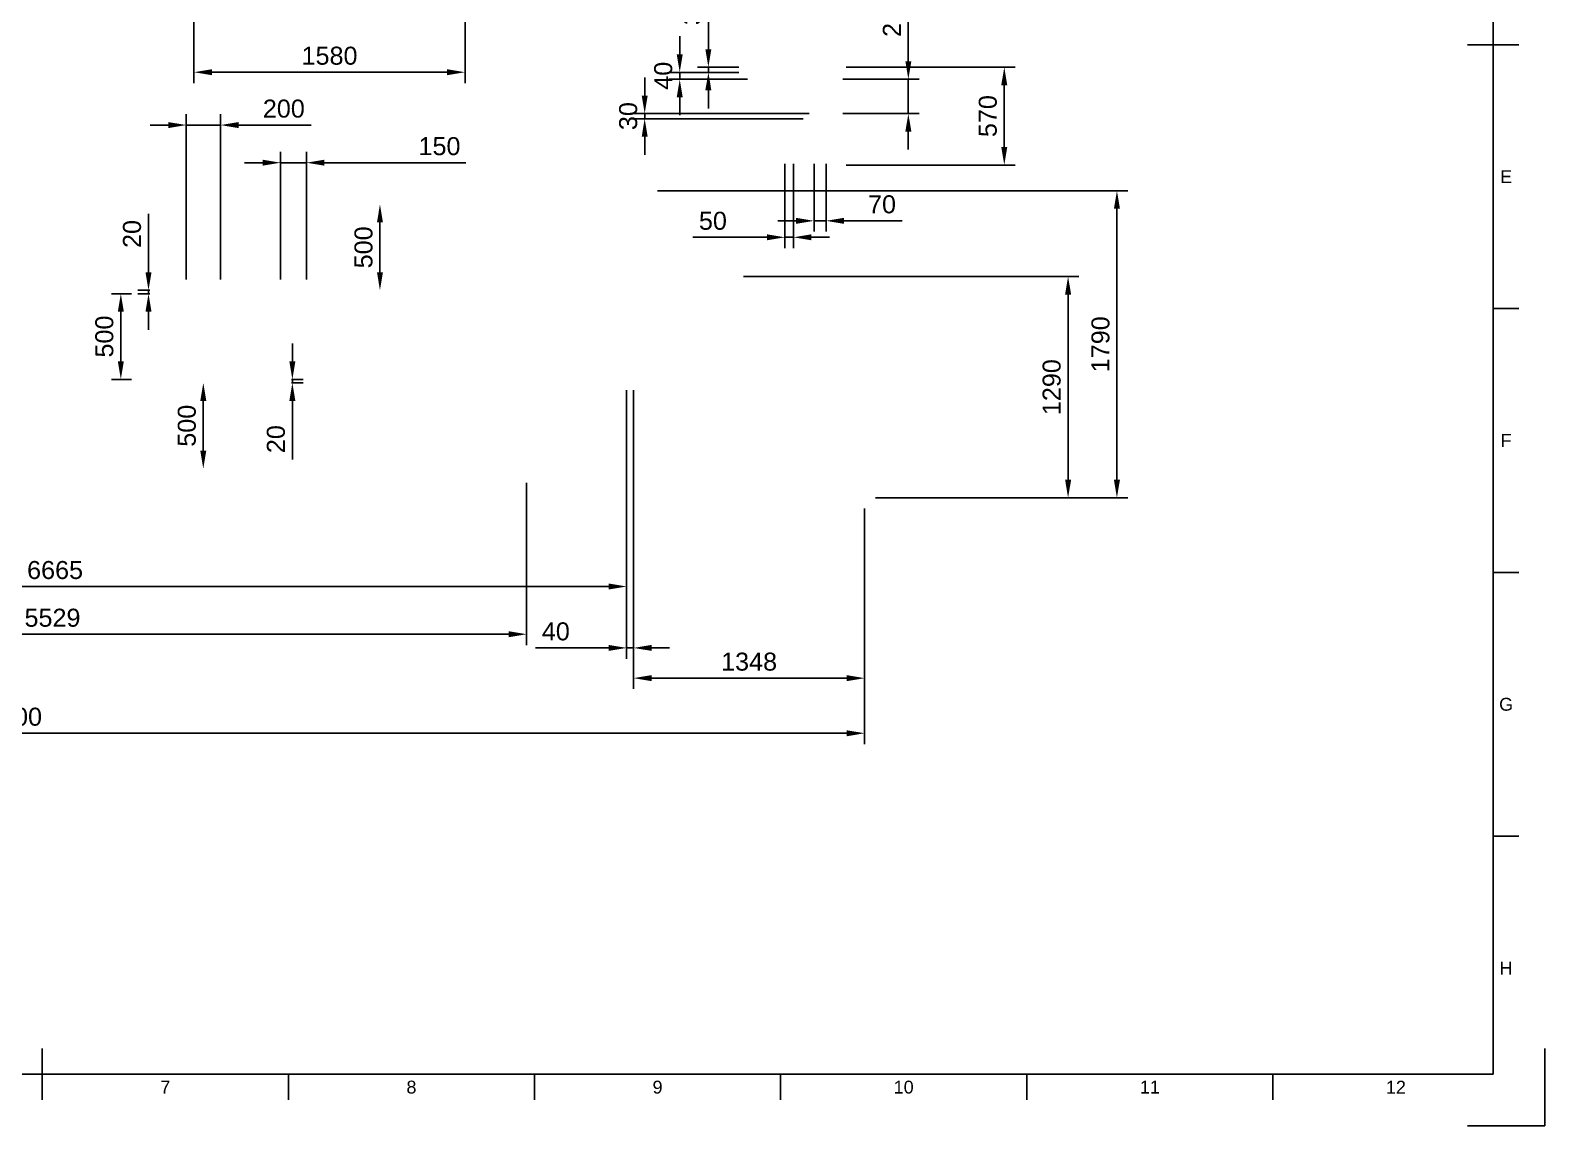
# Paper-space layout '시트1' of a CAD drawing. Header units: millimetres. Extents: x 0 to 594, y 0 to 420.
# Drawn here: x 299.7 to 594, y 0 to 212.8 of the extents above; entities that cross this region are included whole.
import ezdxf
from ezdxf.enums import TextEntityAlignment as Align

# ---------------------------------------------------------------- set-up
doc = ezdxf.new("R2010")
doc.units = ezdxf.units.MM
doc.header["$LTSCALE"] = 0.75
doc.layers.add('BORDER', color=7, linetype='Continuous', lineweight=25)
doc.layers.add('FD_Dimensions', color=7, linetype='Continuous', lineweight=25)
doc.styles.add('FusionTitle', font='arial.ttf')
doc.styles.get("Standard").update_dxf_attribs({"font": 'arial.ttf'})
doc.dimstyles.new('Dim-ISO-25', dxfattribs={"dimtxt": 3.5, "dimasz": 3.5, "dimexe": 2.1, "dimexo": 2.1, "dimgap": 1.4, "dimtad": 1, "dimzin": 12, "dimdsep": 46, "dimtxsty": 'Standard', "dimcen": 0, "dimazin": 3, "dimtp": 0.1, "dimtm": 0.1, "dimtfac": 0.714286, "dimtmove": 0, "dimatfit": 3, "dimfxl": 1, "dimtzin": 12, "dimarcsym": 0})

# ---------------------------------------------------------------- blocks, each defined once
blk = doc.blocks.new('ISO_A2_SHEET')
at = {"layer": 'BORDER'}
for p, q in [((584, 410), (584, 10)), ((579, 210), (589, 210)), ((584, 158.75), (589, 158.75)), ((584, 107.5), (589, 107.5)), ((584, 56.25), (589, 56.25)), ((302, 15), (302, 5)), ((20, 10), (584, 10)), ((349.8333, 10), (349.8333, 5)), ((397.6666, 10), (397.6666, 5)), ((445.4999, 10), (445.4999, 5)), ((493.3332, 10), (493.3332, 5)), ((541.1665, 10), (541.1665, 5))]:
    blk.add_line(p, q, dxfattribs=at)
at = {"layer": 'Defpoints'}
for p in [(594, 15), (579, 0)]:
    blk.add_line(p, (594, 0), dxfattribs=at)
at = {"layer": 'BORDER', "style": 'FusionTitle'}
for s, p in [('E', (586.5, 184.375)), ('F', (586.5, 133.125)), ('G', (586.5, 81.875)), ('H', (586.5, 30.625)), ('7', (325.91665, 7.5)), ('8', (373.74995, 7.5)), ('9', (421.58325, 7.5)), ('10', (469.41655, 7.5)), ('11', (517.24985, 7.5)), ('12', (565.08315, 7.5))]:
    blk.add_text(s, height=2.5, dxfattribs=at).set_placement(p, align=Align.MIDDLE)
blk = doc.blocks.new('*D68')
at = {"layer": 'Defpoints', "color": 0, "transparency": 16777216}
for p in [(128.49, 121.99), (461.83, 121.99), (461.83, 76.25)]:
    blk.add_point(p, dxfattribs=at)
at = {"layer": 'FD_Dimensions', "color": 0, "lineweight": -2, "transparency": 16777216}
for p, q in [((128.49, 119.89), (128.49, 74.15)), ((461.83, 119.89), (461.83, 74.15)), ((131.99, 76.25), (458.33, 76.25))]:
    blk.add_line(p, q, dxfattribs=at)
at = {"layer": 'FD_Dimensions', "color": 0, "transparency": 16777216}
for points in [[(131.99, 76.83), (131.99, 75.66), (128.49, 76.25)], [(458.33, 76.83), (458.33, 75.66), (461.83, 76.25)]]:
    blk.add_solid(points, dxfattribs=at)
at = {"layer": 'FD_Dimensions', "color": 0, "transparency": 16777216, "insert": (295.16, 79.44), "char_height": 3.5, "attachment_point": 5}
blk.add_mtext('10000', dxfattribs=at)
blk = doc.blocks.new('*D304')
at = {"layer": 'Defpoints', "color": 0, "transparency": 16777216}
for p in [(419.49, 181.65), (461.83, 121.99), (510.86, 121.99)]:
    blk.add_point(p, dxfattribs=at)
at = {"layer": 'FD_Dimensions', "color": 0, "lineweight": -2, "transparency": 16777216}
for p, q in [((421.59, 181.65), (512.96, 181.65)), ((510.86, 178.15), (510.86, 125.49)), ((463.93, 121.99), (512.96, 121.99))]:
    blk.add_line(p, q, dxfattribs=at)
at = {"layer": 'FD_Dimensions', "color": 0, "transparency": 16777216}
for points in [[(510.28, 178.15), (511.45, 178.15), (510.86, 181.65)], [(510.28, 125.49), (511.45, 125.49), (510.86, 121.99)]]:
    blk.add_solid(points, dxfattribs=at)
at = {"layer": 'FD_Dimensions', "color": 0, "transparency": 16777216, "insert": (507.68, 151.82), "char_height": 3.5, "attachment_point": 5, "rotation": 90}
blk.add_mtext('1790', dxfattribs=at)
blk = doc.blocks.new('*D310')
at = {"layer": 'Defpoints', "color": 0, "transparency": 16777216}
for p in [(436.16, 164.99), (461.83, 121.99), (501.37, 121.99)]:
    blk.add_point(p, dxfattribs=at)
at = {"layer": 'FD_Dimensions', "color": 0, "lineweight": -2, "transparency": 16777216}
for p, q in [((438.26, 164.99), (503.47, 164.99)), ((501.37, 161.49), (501.37, 125.49)), ((463.93, 121.99), (503.47, 121.99))]:
    blk.add_line(p, q, dxfattribs=at)
at = {"layer": 'FD_Dimensions', "color": 0, "transparency": 16777216}
for points in [[(500.79, 161.49), (501.96, 161.49), (501.37, 164.99)], [(500.79, 125.49), (501.96, 125.49), (501.37, 121.99)]]:
    blk.add_solid(points, dxfattribs=at)
at = {"layer": 'FD_Dimensions', "color": 0, "transparency": 16777216, "insert": (498.19, 143.49), "char_height": 3.5, "attachment_point": 5, "rotation": 90}
blk.add_mtext('1290', dxfattribs=at)
blk = doc.blocks.new('*D312')
at = {"layer": 'Defpoints', "color": 0, "transparency": 16777216}
for p in [(416.91, 144.99), (461.83, 121.99), (461.83, 86.95)]:
    blk.add_point(p, dxfattribs=at)
at = {"layer": 'FD_Dimensions', "color": 0, "lineweight": -2, "transparency": 16777216}
for p, q in [((416.91, 142.89), (416.91, 84.85)), ((461.83, 119.89), (461.83, 84.85)), ((420.41, 86.95), (458.33, 86.95))]:
    blk.add_line(p, q, dxfattribs=at)
at = {"layer": 'FD_Dimensions', "color": 0, "transparency": 16777216}
for points in [[(420.41, 87.54), (420.41, 86.37), (416.91, 86.95)], [(458.33, 87.54), (458.33, 86.37), (461.83, 86.95)]]:
    blk.add_solid(points, dxfattribs=at)
at = {"layer": 'FD_Dimensions', "color": 0, "transparency": 16777216, "insert": (439.37, 90.14), "char_height": 3.5, "attachment_point": 5}
blk.add_mtext('1348', dxfattribs=at)
blk = doc.blocks.new('*D313')
at = {"layer": 'Defpoints', "color": 0, "transparency": 16777216}
for p in [(415.57, 144.99), (416.91, 144.99), (416.91, 92.83)]:
    blk.add_point(p, dxfattribs=at)
at = {"layer": 'FD_Dimensions', "color": 0, "lineweight": -2, "transparency": 16777216}
for p, q in [((415.57, 142.89), (415.57, 90.73)), ((416.91, 142.89), (416.91, 90.73)), ((412.07, 92.83), (397.84, 92.83)), ((416.91, 92.83), (415.57, 92.83)), ((420.41, 92.83), (423.91, 92.83))]:
    blk.add_line(p, q, dxfattribs=at)
at = {"layer": 'FD_Dimensions', "color": 0, "transparency": 16777216}
for points in [[(412.07, 93.41), (412.07, 92.25), (415.57, 92.83)], [(420.41, 93.41), (420.41, 92.25), (416.91, 92.83)]]:
    blk.add_solid(points, dxfattribs=at)
at = {"layer": 'FD_Dimensions', "color": 0, "transparency": 16777216, "insert": (401.81, 96.02), "char_height": 3.5, "attachment_point": 5}
blk.add_mtext('40', dxfattribs=at)
blk = doc.blocks.new('*D314')
at = {"layer": 'Defpoints', "color": 0, "transparency": 16777216}
for p in [(193.41, 144.99), (415.57, 144.99), (415.57, 104.76)]:
    blk.add_point(p, dxfattribs=at)
at = {"layer": 'FD_Dimensions', "color": 0, "lineweight": -2, "transparency": 16777216}
for p, q in [((193.41, 142.89), (193.41, 102.66)), ((415.57, 142.89), (415.57, 102.66)), ((196.91, 104.76), (412.07, 104.76))]:
    blk.add_line(p, q, dxfattribs=at)
at = {"layer": 'FD_Dimensions', "color": 0, "transparency": 16777216}
for points in [[(196.91, 105.34), (196.91, 104.17), (193.41, 104.76)], [(412.07, 105.34), (412.07, 104.17), (415.57, 104.76)]]:
    blk.add_solid(points, dxfattribs=at)
at = {"layer": 'FD_Dimensions', "color": 0, "transparency": 16777216, "insert": (304.49, 107.94), "char_height": 3.5, "attachment_point": 5}
blk.add_mtext('6665', dxfattribs=at)
blk = doc.blocks.new('*D320')
at = {"layer": 'Defpoints', "color": 0, "transparency": 16777216}
for p in [(211.85, 126.99), (396.14, 126.99), (396.14, 95.49)]:
    blk.add_point(p, dxfattribs=at)
at = {"layer": 'FD_Dimensions', "color": 0, "lineweight": -2, "transparency": 16777216}
for p, q in [((211.85, 124.89), (211.85, 93.39)), ((396.14, 124.89), (396.14, 93.39)), ((215.35, 95.49), (392.64, 95.49))]:
    blk.add_line(p, q, dxfattribs=at)
at = {"layer": 'FD_Dimensions', "color": 0, "transparency": 16777216}
for points in [[(215.35, 96.07), (215.35, 94.9), (211.85, 95.49)], [(392.64, 96.07), (392.64, 94.9), (396.14, 95.49)]]:
    blk.add_solid(points, dxfattribs=at)
at = {"layer": 'FD_Dimensions', "color": 0, "transparency": 16777216, "insert": (303.99, 98.67), "char_height": 3.5, "attachment_point": 5}
blk.add_mtext('5529', dxfattribs=at)
blk = doc.blocks.new('*D333')
at = {"layer": 'Defpoints', "color": 0, "transparency": 16777216}
for p in [(431.46, 205.65), (439.49, 205.65), (439.49, 204.65)]:
    blk.add_point(p, dxfattribs=at)
at = {"layer": 'FD_Dimensions', "color": 0, "lineweight": -2, "transparency": 16777216}
for p, q in [((431.46, 209.15), (431.46, 220.45)), ((437.39, 205.65), (429.36, 205.65)), ((437.39, 204.65), (429.36, 204.65)), ((431.46, 204.65), (431.46, 205.65)), ((431.46, 201.15), (431.46, 197.65))]:
    blk.add_line(p, q, dxfattribs=at)
at = {"layer": 'FD_Dimensions', "color": 0, "transparency": 16777216}
for points in [[(430.87, 209.15), (432.04, 209.15), (431.46, 205.65)], [(430.87, 201.15), (432.04, 201.15), (431.46, 204.65)]]:
    blk.add_solid(points, dxfattribs=at)
at = {"layer": 'FD_Dimensions', "color": 0, "transparency": 16777216, "insert": (428.27, 216.55), "char_height": 3.5, "attachment_point": 5, "rotation": 90}
blk.add_mtext('30', dxfattribs=at)
blk = doc.blocks.new('*D334')
at = {"layer": 'Defpoints', "color": 0, "transparency": 16777216}
for p in [(455.49, 203.32), (470.32, 203.32), (455.49, 196.65)]:
    blk.add_point(p, dxfattribs=at)
at = {"layer": 'FD_Dimensions', "color": 0, "lineweight": -2, "transparency": 16777216}
for p, q in [((470.32, 206.82), (470.32, 220.9)), ((457.59, 203.32), (472.42, 203.32)), ((470.32, 196.65), (470.32, 203.32)), ((457.59, 196.65), (472.42, 196.65)), ((470.32, 193.15), (470.32, 189.65))]:
    blk.add_line(p, q, dxfattribs=at)
at = {"layer": 'FD_Dimensions', "color": 0, "transparency": 16777216}
for points in [[(469.74, 206.82), (470.91, 206.82), (470.32, 203.32)], [(469.74, 193.15), (470.91, 193.15), (470.32, 196.65)]]:
    blk.add_solid(points, dxfattribs=at)
at = {"layer": 'FD_Dimensions', "color": 0, "transparency": 16777216, "insert": (467.14, 215.61), "char_height": 3.5, "attachment_point": 5, "rotation": 90}
blk.add_mtext('200', dxfattribs=at)
blk = doc.blocks.new('*D335')
at = {"layer": 'Defpoints', "color": 0, "transparency": 16777216}
for p in [(451.99, 188.99), (454.33, 188.99), (454.33, 175.8)]:
    blk.add_point(p, dxfattribs=at)
at = {"layer": 'FD_Dimensions', "color": 0, "lineweight": -2, "transparency": 16777216}
for p, q in [((451.99, 186.89), (451.99, 173.7)), ((454.33, 186.89), (454.33, 173.7)), ((448.49, 175.8), (444.99, 175.8)), ((451.99, 175.8), (454.33, 175.8)), ((457.83, 175.8), (469.1, 175.8))]:
    blk.add_line(p, q, dxfattribs=at)
at = {"layer": 'FD_Dimensions', "color": 0, "transparency": 16777216}
for points in [[(448.49, 176.39), (448.49, 175.22), (451.99, 175.8)], [(457.83, 176.39), (457.83, 175.22), (454.33, 175.8)]]:
    blk.add_solid(points, dxfattribs=at)
at = {"layer": 'FD_Dimensions', "color": 0, "transparency": 16777216, "insert": (465.21, 178.99), "char_height": 3.5, "attachment_point": 5}
blk.add_mtext('70', dxfattribs=at)
blk = doc.blocks.new('*D336')
at = {"layer": 'Defpoints', "color": 0, "transparency": 16777216}
for p in [(446.33, 188.99), (447.99, 188.99), (446.33, 172.6)]:
    blk.add_point(p, dxfattribs=at)
at = {"layer": 'FD_Dimensions', "color": 0, "lineweight": -2, "transparency": 16777216}
for p, q in [((446.33, 186.89), (446.33, 170.5)), ((447.99, 186.89), (447.99, 170.5)), ((442.83, 172.6), (428.44, 172.6)), ((447.99, 172.6), (446.33, 172.6)), ((451.49, 172.6), (454.99, 172.6))]:
    blk.add_line(p, q, dxfattribs=at)
at = {"layer": 'FD_Dimensions', "color": 0, "transparency": 16777216}
for points in [[(442.83, 173.18), (442.83, 172.02), (446.33, 172.6)], [(451.49, 173.18), (451.49, 172.02), (447.99, 172.6)]]:
    blk.add_solid(points, dxfattribs=at)
at = {"layer": 'FD_Dimensions', "color": 0, "transparency": 16777216, "insert": (432.34, 175.79), "char_height": 3.5, "attachment_point": 5}
blk.add_mtext('50', dxfattribs=at)
blk = doc.blocks.new('*D337')
at = {"layer": 'Defpoints', "color": 0, "transparency": 16777216}
for p in [(313.33, 161.65), (317.27, 161.65), (313.33, 144.99)]:
    blk.add_point(p, dxfattribs=at)
at = {"layer": 'FD_Dimensions', "color": 0, "lineweight": -2, "transparency": 16777216}
for p, q in [((315.43, 161.65), (319.37, 161.65)), ((317.27, 148.49), (317.27, 158.15)), ((315.43, 144.99), (319.37, 144.99))]:
    blk.add_line(p, q, dxfattribs=at)
at = {"layer": 'FD_Dimensions', "color": 0, "transparency": 16777216}
for points in [[(316.69, 158.15), (317.85, 158.15), (317.27, 161.65)], [(316.69, 148.49), (317.85, 148.49), (317.27, 144.99)]]:
    blk.add_solid(points, dxfattribs=at)
at = {"layer": 'FD_Dimensions', "color": 0, "transparency": 16777216, "insert": (314.08, 153.32), "char_height": 3.5, "attachment_point": 5, "rotation": 90}
blk.add_mtext('500', dxfattribs=at)
blk = doc.blocks.new('*D338')
at = {"layer": 'Defpoints', "color": 0, "transparency": 16777216}
for p in [(324.99, 162.32), (322.65, 161.65), (324.99, 161.65)]:
    blk.add_point(p, dxfattribs=at)
at = {"layer": 'FD_Dimensions', "color": 0, "lineweight": -2, "transparency": 16777216}
for p, q in [((322.65, 165.82), (322.65, 177.18)), ((322.89, 162.32), (320.55, 162.32)), ((322.65, 161.65), (322.65, 162.32)), ((322.89, 161.65), (320.55, 161.65)), ((322.65, 158.15), (322.65, 154.65))]:
    blk.add_line(p, q, dxfattribs=at)
at = {"layer": 'FD_Dimensions', "color": 0, "transparency": 16777216}
for points in [[(322.06, 165.82), (323.23, 165.82), (322.65, 162.32)], [(322.06, 158.15), (323.23, 158.15), (322.65, 161.65)]]:
    blk.add_solid(points, dxfattribs=at)
at = {"layer": 'FD_Dimensions', "color": 0, "transparency": 16777216, "insert": (319.46, 173.25), "char_height": 3.5, "attachment_point": 5, "rotation": 90}
blk.add_mtext('20', dxfattribs=at)
blk = doc.blocks.new('*D339')
at = {"layer": 'Defpoints', "color": 0, "transparency": 16777216}
for p in [(329.99, 194.41), (329.99, 162.32), (336.66, 162.32)]:
    blk.add_point(p, dxfattribs=at)
at = {"layer": 'FD_Dimensions', "color": 0, "lineweight": -2, "transparency": 16777216}
for p, q in [((326.49, 194.41), (322.99, 194.41)), ((329.99, 164.42), (329.99, 196.51)), ((329.99, 194.41), (336.66, 194.41)), ((336.66, 164.42), (336.66, 196.51)), ((340.16, 194.41), (354.24, 194.41))]:
    blk.add_line(p, q, dxfattribs=at)
at = {"layer": 'FD_Dimensions', "color": 0, "transparency": 16777216}
for points in [[(326.49, 194.99), (326.49, 193.82), (329.99, 194.41)], [(340.16, 194.99), (340.16, 193.82), (336.66, 194.41)]]:
    blk.add_solid(points, dxfattribs=at)
at = {"layer": 'FD_Dimensions', "color": 0, "transparency": 16777216, "insert": (348.95, 197.59), "char_height": 3.5, "attachment_point": 5}
blk.add_mtext('200', dxfattribs=at)
blk = doc.blocks.new('*D340')
at = {"layer": 'Defpoints', "color": 0, "transparency": 16777216}
for p in [(348.33, 187.1), (348.33, 162.32), (353.33, 162.32)]:
    blk.add_point(p, dxfattribs=at)
at = {"layer": 'FD_Dimensions', "color": 0, "lineweight": -2, "transparency": 16777216}
for p, q in [((348.33, 164.42), (348.33, 189.2)), ((353.33, 164.42), (353.33, 189.2)), ((344.83, 187.1), (341.33, 187.1)), ((348.33, 187.1), (353.33, 187.1)), ((356.83, 187.1), (384.3, 187.1))]:
    blk.add_line(p, q, dxfattribs=at)
at = {"layer": 'FD_Dimensions', "color": 0, "transparency": 16777216}
for points in [[(344.83, 187.68), (344.83, 186.52), (348.33, 187.1)], [(356.83, 187.68), (356.83, 186.52), (353.33, 187.1)]]:
    blk.add_solid(points, dxfattribs=at)
at = {"layer": 'FD_Dimensions', "color": 0, "transparency": 16777216, "insert": (379.2, 190.29), "char_height": 3.5, "attachment_point": 5}
blk.add_mtext('150', dxfattribs=at)
blk = doc.blocks.new('*D357')
at = {"layer": 'Defpoints', "color": 0, "transparency": 16777216}
for p in [(333.3, 144.32), (333.3, 127.65), (333.3, 127.65)]:
    blk.add_point(p, dxfattribs=at)
at = {"layer": 'FD_Dimensions', "color": 0, "lineweight": -2, "transparency": 16777216}
blk.add_line((333.3, 140.82), (333.3, 131.15), dxfattribs=at)
at = {"layer": 'FD_Dimensions', "color": 0, "transparency": 16777216}
for points in [[(332.71, 140.82), (333.88, 140.82), (333.3, 144.32)], [(332.71, 131.15), (333.88, 131.15), (333.3, 127.65)]]:
    blk.add_solid(points, dxfattribs=at)
at = {"layer": 'FD_Dimensions', "color": 0, "transparency": 16777216, "insert": (330.11, 135.99), "char_height": 3.5, "attachment_point": 5, "rotation": 90}
blk.add_mtext('500', dxfattribs=at)
blk = doc.blocks.new('*D358')
at = {"layer": 'Defpoints', "color": 0, "transparency": 16777216}
for p in [(367.63, 178.99), (367.63, 178.99), (367.63, 162.32)]:
    blk.add_point(p, dxfattribs=at)
at = {"layer": 'FD_Dimensions', "color": 0, "lineweight": -2, "transparency": 16777216}
blk.add_line((367.63, 165.82), (367.63, 175.49), dxfattribs=at)
at = {"layer": 'FD_Dimensions', "color": 0, "transparency": 16777216}
for points in [[(367.05, 175.49), (368.22, 175.49), (367.63, 178.99)], [(367.05, 165.82), (368.22, 165.82), (367.63, 162.32)]]:
    blk.add_solid(points, dxfattribs=at)
at = {"layer": 'FD_Dimensions', "color": 0, "transparency": 16777216, "insert": (364.45, 170.65), "char_height": 3.5, "attachment_point": 5, "rotation": 90}
blk.add_mtext('500', dxfattribs=at)
blk = doc.blocks.new('*D359')
at = {"layer": 'Defpoints', "color": 0, "transparency": 16777216}
for p in [(348.33, 144.99), (348.33, 144.32), (350.61, 144.32)]:
    blk.add_point(p, dxfattribs=at)
at = {"layer": 'FD_Dimensions', "color": 0, "lineweight": -2, "transparency": 16777216}
for p, q in [((350.61, 148.49), (350.61, 151.99)), ((350.43, 144.99), (352.71, 144.99)), ((350.43, 144.32), (352.71, 144.32)), ((350.61, 144.99), (350.61, 144.32)), ((350.61, 140.82), (350.61, 129.46))]:
    blk.add_line(p, q, dxfattribs=at)
at = {"layer": 'FD_Dimensions', "color": 0, "transparency": 16777216}
for points in [[(350.02, 148.49), (351.19, 148.49), (350.61, 144.99)], [(350.02, 140.82), (351.19, 140.82), (350.61, 144.32)]]:
    blk.add_solid(points, dxfattribs=at)
at = {"layer": 'FD_Dimensions', "color": 0, "transparency": 16777216, "insert": (347.42, 133.39), "char_height": 3.5, "attachment_point": 5, "rotation": 90}
blk.add_mtext('20', dxfattribs=at)
blk = doc.blocks.new('*D368')
at = {"layer": 'Defpoints', "color": 0, "transparency": 16777216}
for p in [(331.49, 232.99), (384.16, 232.99), (331.49, 204.68)]:
    blk.add_point(p, dxfattribs=at)
at = {"layer": 'FD_Dimensions', "color": 0, "lineweight": -2, "transparency": 16777216}
for p, q in [((331.49, 230.89), (331.49, 202.58)), ((384.16, 230.89), (384.16, 202.58)), ((380.66, 204.68), (334.99, 204.68))]:
    blk.add_line(p, q, dxfattribs=at)
at = {"layer": 'FD_Dimensions', "color": 0, "transparency": 16777216}
for points in [[(334.99, 205.26), (334.99, 204.09), (331.49, 204.68)], [(380.66, 205.26), (380.66, 204.09), (384.16, 204.68)]]:
    blk.add_solid(points, dxfattribs=at)
at = {"layer": 'FD_Dimensions', "color": 0, "transparency": 16777216, "insert": (357.83, 207.86), "char_height": 3.5, "attachment_point": 5}
blk.add_mtext('1580', dxfattribs=at)
blk = doc.blocks.new('*D374')
at = {"layer": 'Defpoints', "color": 0, "transparency": 16777216}
for p in [(419.08, 196.65), (451.99, 195.65), (453.16, 196.65)]:
    blk.add_point(p, dxfattribs=at)
at = {"layer": 'FD_Dimensions', "color": 0, "lineweight": -2, "transparency": 16777216}
for p, q in [((419.08, 200.15), (419.08, 203.65)), ((451.06, 196.65), (416.98, 196.65)), ((449.89, 195.65), (416.98, 195.65)), ((419.08, 195.65), (419.08, 196.65)), ((419.08, 192.15), (419.08, 188.65))]:
    blk.add_line(p, q, dxfattribs=at)
at = {"layer": 'FD_Dimensions', "color": 0, "transparency": 16777216}
for points in [[(418.5, 200.15), (419.66, 200.15), (419.08, 196.65)], [(418.5, 192.15), (419.66, 192.15), (419.08, 195.65)]]:
    blk.add_solid(points, dxfattribs=at)
at = {"layer": 'FD_Dimensions', "color": 0, "transparency": 16777216, "insert": (415.89, 196.15), "char_height": 3.5, "attachment_point": 5, "rotation": 90}
blk.add_mtext('30', dxfattribs=at)
blk = doc.blocks.new('*D375')
at = {"layer": 'Defpoints', "color": 0, "transparency": 16777216}
for p in [(425.89, 204.65), (439.49, 204.65), (441.16, 203.32)]:
    blk.add_point(p, dxfattribs=at)
at = {"layer": 'FD_Dimensions', "color": 0, "lineweight": -2, "transparency": 16777216}
for p, q in [((425.89, 208.15), (425.89, 211.65)), ((437.39, 204.65), (423.79, 204.65)), ((439.06, 203.32), (423.79, 203.32)), ((425.89, 203.32), (425.89, 204.65)), ((425.89, 199.82), (425.89, 196.32))]:
    blk.add_line(p, q, dxfattribs=at)
at = {"layer": 'FD_Dimensions', "color": 0, "transparency": 16777216}
for points in [[(425.31, 208.15), (426.47, 208.15), (425.89, 204.65)], [(425.31, 199.82), (426.47, 199.82), (425.89, 203.32)]]:
    blk.add_solid(points, dxfattribs=at)
at = {"layer": 'FD_Dimensions', "color": 0, "transparency": 16777216, "insert": (422.7, 203.99), "char_height": 3.5, "attachment_point": 5, "rotation": 90}
blk.add_mtext('40', dxfattribs=at)
blk = doc.blocks.new('*D377')
at = {"layer": 'Defpoints', "color": 0, "transparency": 16777216}
for p in [(456.16, 205.65), (456.16, 186.65), (488.97, 186.65)]:
    blk.add_point(p, dxfattribs=at)
at = {"layer": 'FD_Dimensions', "color": 0, "lineweight": -2, "transparency": 16777216}
for p, q in [((458.26, 205.65), (491.07, 205.65)), ((488.97, 202.15), (488.97, 190.15)), ((458.26, 186.65), (491.07, 186.65))]:
    blk.add_line(p, q, dxfattribs=at)
at = {"layer": 'FD_Dimensions', "color": 0, "transparency": 16777216}
for points in [[(488.38, 202.15), (489.55, 202.15), (488.97, 205.65)], [(488.38, 190.15), (489.55, 190.15), (488.97, 186.65)]]:
    blk.add_solid(points, dxfattribs=at)
at = {"layer": 'FD_Dimensions', "color": 0, "transparency": 16777216, "insert": (485.78, 196.15), "char_height": 3.5, "attachment_point": 5, "rotation": 90}
blk.add_mtext('570', dxfattribs=at)

psp = doc.layouts.new('시트1')

# ---------------------------------------------------------------- block references
at = {"layer": 'BORDER'}
psp.add_blockref('ISO_A2_SHEET', (0, 0), dxfattribs=at)

# ---------------------------------------------------------------- dimensions: what is measured, and where the dimension line sits
at = {"layer": 'FD_Dimensions'}
for base, p1, p2, angle, override, picture, middle in [((331.49392, 204.67522), (384.16059, 232.98608), (331.49392, 232.98608), 180, {"dimlfac": -30, "dimclrd": 0, "dimclre": 0}, '*D368', (357.82726, 207.86222)), ((431.45613, 205.65275), (439.49392, 204.65275), (439.49392, 205.65275), 90, {"dimlfac": -30, "dimclrd": 0, "dimclre": 0}, '*D333', (428.26794, 216.55241)), ((488.96614, 186.65275), (456.16059, 205.65275), (456.16059, 186.65275), 270, {"dimlfac": -30, "dimclrd": 0, "dimclre": 0}, '*D377', (485.77914, 196.15275)), ((510.86206, 121.98608), (419.49392, 181.65275), (461.82726, 121.98608), 270, {"dimlfac": -30, "dimclrd": 0, "dimclre": 0}, '*D304', (507.67505, 151.81941)), ((367.63449, 178.98608), (367.63449, 162.31941), (367.63449, 178.98608), 270, {"dimlfac": -30, "dimclrd": 0, "dimclre": 0}, '*D358', (364.44749, 170.65275)), ((501.37448, 121.98608), (436.16059, 164.98608), (461.82726, 121.98608), 270, {"dimlfac": -30, "dimclrd": 0, "dimclre": 0}, '*D310', (498.18747, 143.48608)), ((317.26851, 161.65275), (313.32726, 144.98608), (313.32726, 161.65275), 270, {"dimlfac": -30, "dimclrd": 0, "dimclre": 0}, '*D337', (314.08151, 153.31941)), ((350.60592, 144.31941), (348.32726, 144.98608), (348.32726, 144.31941), 270, {"dimlfac": -30, "dimclrd": 0, "dimclre": 0}, '*D359', (347.41891, 133.38872)), ((333.29627, 127.65275), (333.29627, 144.31941), (333.29627, 127.65275), 90, {"dimlfac": -30, "dimclrd": 0, "dimclre": 0}, '*D357', (330.10926, 135.98608)), ((461.82726, 86.9522), (416.90814, 144.98608), (461.82726, 121.98608), 180, {"dimdec": 0, "dimlfac": -30, "dimclrd": 0, "dimclre": 0}, '*D312', (439.3677, 90.14039))]:
    dim = psp.add_linear_dim(base=base, p1=p1, p2=p2, angle=angle, dimstyle='Dim-ISO-25', override=override, dxfattribs=at)
    dim.commit()
    dim.dimension.update_dxf_attribs({"geometry": picture, "text_midpoint": middle})
for base, p1, p2, angle, picture, middle, dimtype in [((470.32386, 203.31941), (455.49392, 196.65275), (455.49392, 203.31941), 90, '*D334', (470.32386, 215.60976), 161), ((425.89074, 204.65275), (441.16059, 203.31941), (439.49392, 204.65275), 270, '*D375', (425.89074, 203.98608), 160), ((419.07895, 196.65275), (451.99392, 195.65275), (453.16059, 196.65275), 270, '*D374', (419.07895, 196.15275), 160), ((329.99392, 194.4065), (336.66059, 162.31941), (329.99392, 162.31941), 180, '*D339', (348.95094, 194.4065), 161), ((322.64511, 161.65275), (324.99392, 162.31941), (324.99392, 161.65275), 270, '*D338', (322.64511, 173.25011), 160)]:
    dim = psp.add_linear_dim(base=base, p1=p1, p2=p2, angle=angle, dimstyle='Dim-ISO-25', override={"dimlfac": -30}, dxfattribs=at)
    dim.commit()
    dim.dimension.update_dxf_attribs({"geometry": picture, "text_midpoint": middle, "dimtype": dimtype})
for base, p1, p2, override, picture, middle in [((348.32726, 187.0985), (353.32726, 162.31941), (348.32726, 162.31941), {"dimlfac": -30}, '*D340', (379.20034, 187.0985)), ((446.32726, 172.6001), (447.99392, 188.98608), (446.32726, 188.98608), {"dimlfac": -30}, '*D336', (432.34046, 172.6001)), ((454.32726, 175.80452), (451.99392, 188.98608), (454.32726, 188.98608), {"dimlfac": -30}, '*D335', (465.21378, 175.80452)), ((415.5748, 104.75517), (193.41304, 144.98608), (415.5748, 144.98608), {"dimdec": 0, "dimlfac": -30}, '*D314', (304.49392, 104.75517)), ((416.90814, 92.82852), (415.5748, 144.98608), (416.90814, 144.98608), {"dimlfac": -30}, '*D313', (401.81192, 92.82852)), ((461.82726, 76.2483), (128.49392, 121.98608), (461.82726, 121.98608), {"dimlfac": -30}, '*D68', (295.16059, 76.2483))]:
    dim = psp.add_linear_dim(base=base, p1=p1, p2=p2, dimstyle='Dim-ISO-25', override=override, dxfattribs=at)
    dim.commit()
    dim.dimension.update_dxf_attribs({"geometry": picture, "text_midpoint": middle, "dimtype": 160})
dim = psp.add_aligned_dim(p1=(211.85095, 126.98608), p2=(396.1369, 126.98608), distance=-31.5, dimstyle='Dim-ISO-25', override={"dimdec": 0, "dimlfac": -30, "dimclrd": 0, "dimclre": 0}, dxfattribs=at)
dim.commit()
dim.dimension.update_dxf_attribs({"geometry": '*D320', "text_midpoint": (303.99392, 98.67309)})

doc.saveas('drawing.dxf')
